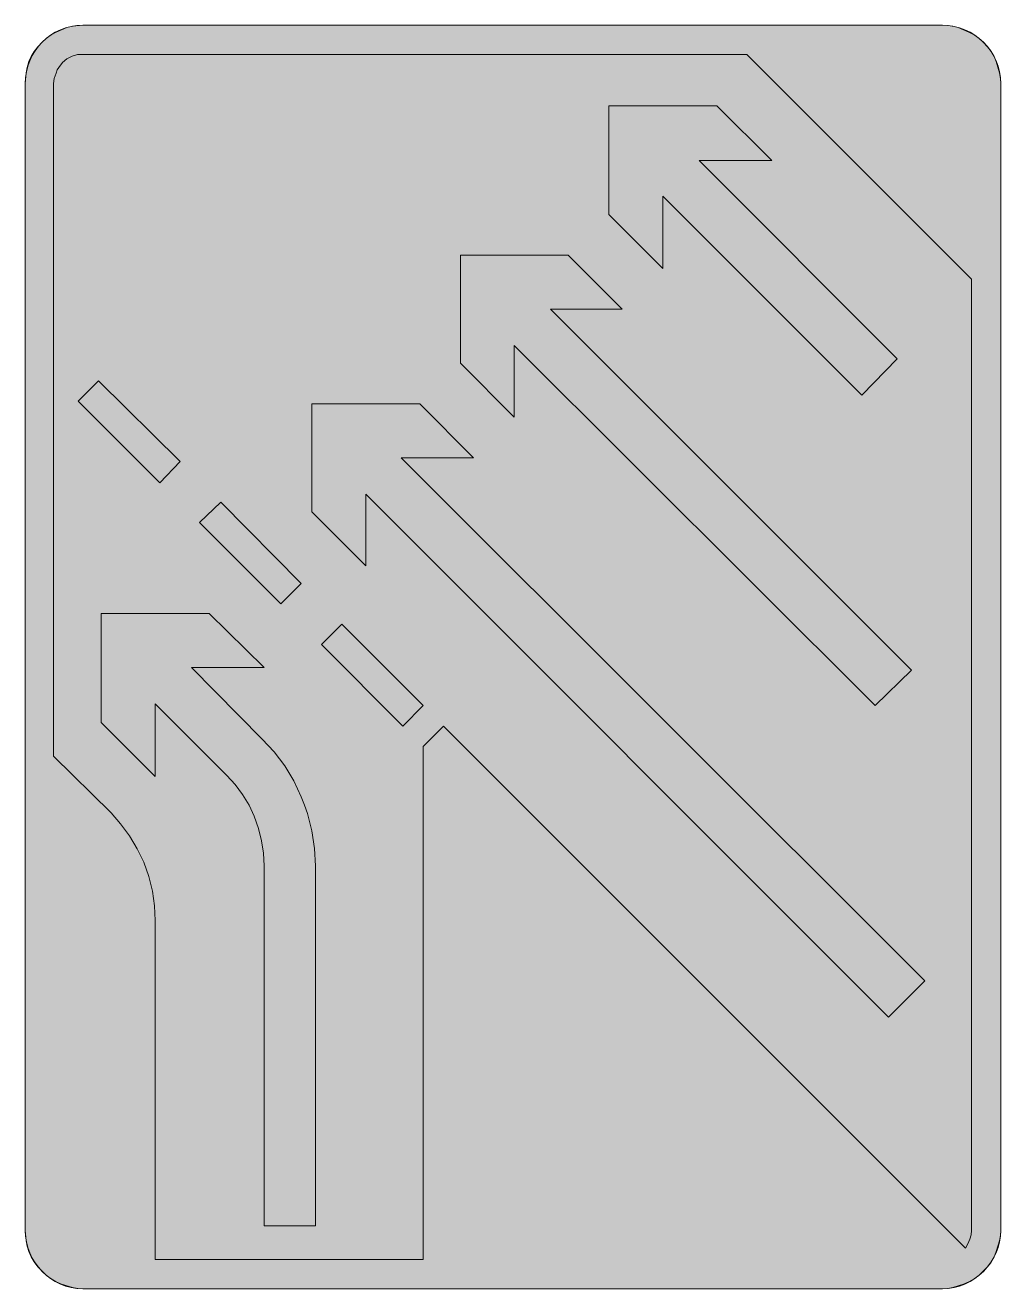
# Model space of a CAD drawing. Header units: metres. Extents: x 185 to 384, y 8 to 265.
import ezdxf

# ---------------------------------------------------------------- set-up
doc = ezdxf.new("R2010")
doc.units = ezdxf.units.M
for name, color, linetype, true_color in [('FILL_LIME_00FF00', 7, 'Continuous', 0x00ff00), ('FILL_WHITE_FFFFFF', 7, 'Continuous', 0xffffff), ('STROKE_LIME_00FF00', 7, 'Continuous', 0x00ff00), ('STROKE_WHITE_FFFFFF', 7, 'Continuous', 0xffffff)]:
    doc.layers.add(name, color=color, linetype=linetype, true_color=true_color)

msp = doc.modelspace()

# ---------------------------------------------------------------- hatches: boundary and pattern name
at = {"layer": 'FILL_LIME_00FF00', "true_color": 0x00ff00}
h = msp.add_hatch(color=7, dxfattribs=at)
h.dxf.hatch_style = 1
h.paths.add_polyline_path([(266.34, 117.9), (266.34, 13.5), (211.8, 13.5), (211.8, 82.44), (211.66, 85.44), (211.24, 88.45), (210.51, 91.43), (209.46, 94.32), (208.12, 97.08), (206.54, 99.7), (204.75, 102.14), (202.8, 104.4), (191.1, 115.92), (191.1, 252.72), (191.24, 253.8), (191.64, 254.88), (191.84, 255.5), (192.14, 256.03), (192.9, 257.04), (193.82, 257.74), (194.88, 258.3), (195.96, 258.62), (197.04, 258.66), (332.22, 258.66), (377.94, 212.94), (377.94, 19.44), (377.83, 18.54), (377.58, 17.64), (377.2, 16.67), (376.68, 15.84), (270.48, 122.04), (266.34, 117.9)])
at = {"layer": 'FILL_WHITE_FFFFFF', "true_color": 0xffffff}
h = msp.add_hatch(color=7, dxfattribs=at)
h.dxf.hatch_style = 1
h.paths.add_polyline_path([(383.82, 18.36), (383.63, 17.28), (382.98, 15.12), (382.51, 14.05), (381.9, 13.01), (381.16, 12.03), (380.28, 11.16), (379.41, 10.28), (378.44, 9.54), (377.39, 8.93), (376.32, 8.46), (374.16, 7.81), (373.08, 7.62), (372, 7.56), (197.04, 7.56), (196.04, 7.62), (194.95, 7.81), (192.72, 8.46), (191.65, 8.93), (190.61, 9.54), (189.63, 10.28), (188.76, 11.16), (187.88, 12.03), (187.14, 13.01), (186.53, 14.05), (186.06, 15.12), (185.72, 16.2), (185.5, 17.28), (185.34, 19.44), (185.34, 252.72), (185.5, 254.9), (185.72, 256.04), (186.06, 257.22), (186.53, 258.27), (187.14, 259.27), (187.88, 260.23), (188.76, 261.18), (189.63, 261.95), (190.61, 262.64), (191.65, 263.23), (192.72, 263.7), (193.83, 264.14), (194.95, 264.42), (197.04, 264.6), (372, 264.6), (373.08, 264.56), (374.16, 264.42), (375.24, 264.14), (376.32, 263.7), (377.39, 263.23), (378.44, 262.64), (379.41, 261.95), (380.28, 261.18), (381.16, 260.23), (381.9, 259.27), (382.51, 258.27), (382.98, 257.22), (383.63, 254.9), (383.82, 253.8), (383.88, 252.72), (383.88, 19.44), (383.82, 18.36)])
h = msp.add_hatch(color=7, dxfattribs=at)
h.dxf.hatch_style = 1
h.paths.add_polyline_path([(326.1, 248.22), (337.26, 237.06), (322.5, 237.06), (362.82, 196.74), (355.62, 189.36), (315.12, 229.86), (315.12, 215.1), (304.14, 226.08), (304.14, 248.22), (326.1, 248.22)])
h = msp.add_hatch(color=7, dxfattribs=at)
h.dxf.hatch_style = 1
h.paths.add_polyline_path([(295.86, 217.8), (306.84, 206.82), (292.26, 206.82), (365.7, 133.38), (358.32, 126.18), (284.88, 199.44), (284.88, 184.86), (273.9, 195.84), (273.9, 217.8), (295.86, 217.8)])
h = msp.add_hatch(color=7, dxfattribs=at)
h.dxf.hatch_style = 1
h.paths.add_polyline_path([(200.28, 192.24), (216.84, 175.86), (212.7, 171.54), (196.14, 188.1), (200.28, 192.24)])
h = msp.add_hatch(color=7, dxfattribs=at)
h.dxf.hatch_style = 1
h.paths.add_polyline_path([(265.62, 187.56), (276.6, 176.58), (261.84, 176.58), (368.4, 70.2), (361.02, 62.82), (254.64, 169.2), (254.64, 154.62), (243.66, 165.6), (243.66, 187.56), (265.62, 187.56)])
h = msp.add_hatch(color=7, dxfattribs=at)
h.dxf.hatch_style = 1
h.paths.add_polyline_path([(225.12, 167.58), (241.5, 151.02), (237.36, 146.88), (220.8, 163.44), (225.12, 167.58)])
h = msp.add_hatch(color=7, dxfattribs=at)
h.dxf.hatch_style = 1
h.paths.add_polyline_path([(200.82, 144.9), (222.78, 144.9), (233.94, 133.92), (219.18, 133.92), (233.58, 119.34), (236.01, 116.78), (238.15, 113.96), (239.98, 110.91), (241.5, 107.64), (242.19, 105.94), (242.79, 104.21), (243.68, 100.69), (244.21, 97.14), (244.38, 93.6), (244.38, 20.34), (233.94, 20.34), (233.94, 93.6), (233.81, 96.16), (233.42, 98.71), (232.8, 101.22), (231.96, 103.68), (230.89, 105.94), (229.57, 108.09), (228.06, 110.11), (226.38, 111.96), (211.8, 126.54), (211.8, 111.78), (200.82, 122.76), (200.82, 144.9)])
h = msp.add_hatch(color=7, dxfattribs=at)
h.dxf.hatch_style = 1
h.paths.add_polyline_path([(249.78, 142.74), (266.34, 126.18), (262.2, 122.04), (245.64, 138.6), (249.78, 142.74)])

# ---------------------------------------------------------------- linework, layer by layer
at = {"layer": 'FILL_LIME_00FF00', "lineweight": 0, "true_color": 0x00ff00}
msp.add_lwpolyline([(266.34, 117.9), (266.34, 13.5), (211.8, 13.5), (211.8, 82.44), (211.66, 85.44), (211.24, 88.45), (210.51, 91.43), (209.46, 94.32), (208.12, 97.08), (206.54, 99.7), (204.75, 102.14), (202.8, 104.4), (191.1, 115.92), (191.1, 252.72), (191.24, 253.8), (191.64, 254.88), (191.84, 255.5), (192.14, 256.03), (192.9, 257.04), (193.82, 257.74), (194.88, 258.3), (195.96, 258.62), (197.04, 258.66), (332.22, 258.66), (377.94, 212.94), (377.94, 19.44), (377.83, 18.54), (377.58, 17.64), (377.2, 16.67), (376.68, 15.84), (270.48, 122.04)], close=True, dxfattribs=at)
at = {"layer": 'FILL_WHITE_FFFFFF', "lineweight": 0, "true_color": 0xffffff}
for points in [[(383.82, 18.36), (383.63, 17.28), (382.98, 15.12), (382.51, 14.05), (381.9, 13.01), (381.16, 12.03), (380.28, 11.16), (379.41, 10.28), (378.44, 9.54), (377.39, 8.93), (376.32, 8.46), (374.16, 7.81), (373.08, 7.62), (372, 7.56), (197.04, 7.56), (196.04, 7.62), (194.95, 7.81), (192.72, 8.46), (191.65, 8.93), (190.61, 9.54), (189.63, 10.28), (188.76, 11.16), (187.88, 12.03), (187.14, 13.01), (186.53, 14.05), (186.06, 15.12), (185.72, 16.2), (185.5, 17.28), (185.34, 19.44), (185.34, 252.72), (185.5, 254.9), (185.72, 256.04), (186.06, 257.22), (186.53, 258.27), (187.14, 259.27), (187.88, 260.23), (188.76, 261.18), (189.63, 261.95), (190.61, 262.64), (191.65, 263.23), (192.72, 263.7), (193.83, 264.14), (194.95, 264.42), (197.04, 264.6), (372, 264.6), (373.08, 264.56), (374.16, 264.42), (375.24, 264.14), (376.32, 263.7), (377.39, 263.23), (378.44, 262.64), (379.41, 261.95), (380.28, 261.18), (381.16, 260.23), (381.9, 259.27), (382.51, 258.27), (382.98, 257.22), (383.63, 254.9), (383.82, 253.8), (383.88, 252.72), (383.88, 19.44)], [(326.1, 248.22), (337.26, 237.06), (322.5, 237.06), (362.82, 196.74), (355.62, 189.36), (315.12, 229.86), (315.12, 215.1), (304.14, 226.08), (304.14, 248.22)], [(295.86, 217.8), (306.84, 206.82), (292.26, 206.82), (365.7, 133.38), (358.32, 126.18), (284.88, 199.44), (284.88, 184.86), (273.9, 195.84), (273.9, 217.8)], [(200.28, 192.24), (216.84, 175.86), (212.7, 171.54), (196.14, 188.1)], [(265.62, 187.56), (276.6, 176.58), (261.84, 176.58), (368.4, 70.2), (361.02, 62.82), (254.64, 169.2), (254.64, 154.62), (243.66, 165.6), (243.66, 187.56)], [(225.12, 167.58), (241.5, 151.02), (237.36, 146.88), (220.8, 163.44)], [(200.82, 144.9), (222.78, 144.9), (233.94, 133.92), (219.18, 133.92), (233.58, 119.34), (236.01, 116.78), (238.15, 113.96), (239.98, 110.91), (241.5, 107.64), (242.19, 105.94), (242.79, 104.21), (243.68, 100.69), (244.21, 97.14), (244.38, 93.6), (244.38, 20.34), (233.94, 20.34), (233.94, 93.6), (233.81, 96.16), (233.42, 98.71), (232.8, 101.22), (231.96, 103.68), (230.89, 105.94), (229.57, 108.09), (228.06, 110.11), (226.38, 111.96), (211.8, 126.54), (211.8, 111.78), (200.82, 122.76)], [(249.78, 142.74), (266.34, 126.18), (262.2, 122.04), (245.64, 138.6)]]:
    msp.add_lwpolyline(points, close=True, dxfattribs=at)
at = {"layer": 'STROKE_LIME_00FF00', "lineweight": 0, "true_color": 0x00ff00}
for points in [[(185.34, 252.72), (185.4, 253.95), (185.58, 255.14), (185.86, 256.29), (186.26, 257.39), (186.75, 258.43), (187.33, 259.41), (188.01, 260.32), (188.76, 261.16), (189.59, 261.92), (190.49, 262.6), (191.45, 263.19), (192.48, 263.68), (193.55, 264.07), (194.68, 264.36), (195.84, 264.54), (197.04, 264.6)], [(197.04, 264.6), (372, 264.6)], [(372, 264.6), (373.2, 264.54), (374.37, 264.36), (375.5, 264.07), (376.59, 263.68), (377.63, 263.19), (378.61, 262.6), (379.52, 261.92), (380.37, 261.16), (381.14, 260.32), (381.83, 259.41), (382.43, 258.43), (382.94, 257.39), (383.34, 256.29), (383.64, 255.14), (383.82, 253.95), (383.88, 252.72)], [(185.34, 19.44), (185.34, 252.72)], [(383.88, 252.72), (383.88, 19.44)], [(197.04, 7.56), (195.84, 7.62), (194.68, 7.8), (193.55, 8.1), (192.48, 8.5), (191.45, 9.01), (190.49, 9.61), (189.59, 10.3), (188.76, 11.07), (188.01, 11.92), (187.33, 12.83), (186.75, 13.81), (186.26, 14.85), (185.86, 15.94), (185.58, 17.07), (185.4, 18.24), (185.34, 19.44)], [(383.88, 19.44), (383.82, 18.24), (383.64, 17.07), (383.34, 15.94), (382.94, 14.85), (382.43, 13.81), (381.83, 12.83), (381.14, 11.92), (380.37, 11.07), (379.52, 10.3), (378.61, 9.61), (377.63, 9.01), (376.59, 8.5), (375.5, 8.1), (374.37, 7.8), (373.2, 7.62), (372, 7.56)], [(372, 7.56), (197.04, 7.56)]]:
    msp.add_lwpolyline(points, dxfattribs=at)
at = {"layer": 'STROKE_WHITE_FFFFFF', "lineweight": 0, "true_color": 0xffffff}
msp.add_lwpolyline([(292.26, 206.82), (365.7, 133.38)], dxfattribs=at)

doc.saveas('drawing.dxf')
